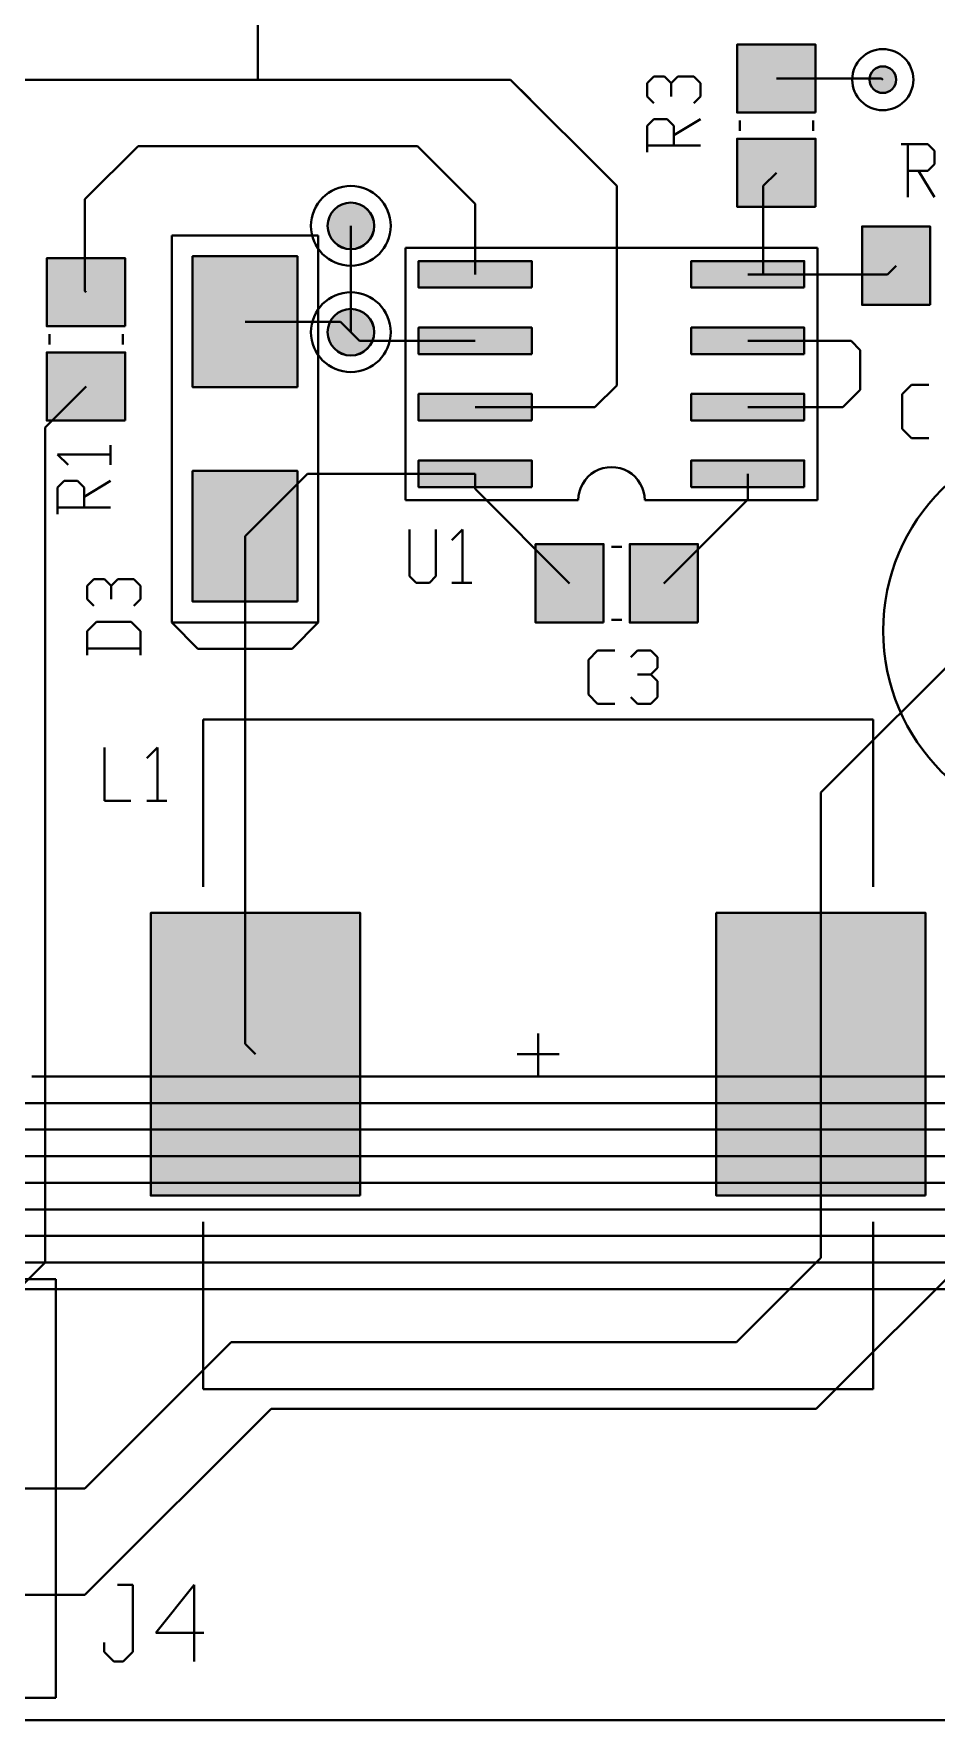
# Model space of a CAD drawing. Header units: millimetres. Extents: x 2.5 to 94, y 2.7 to 61.7.
# Drawn here: x 60.55 to 77.79, y 2.73 to 34.96 of the extents above; entities that cross this region are included whole.
import ezdxf

# ---------------------------------------------------------------- set-up
doc = ezdxf.new("R2010")
doc.units = ezdxf.units.MM
for name, color, linetype in [('bottom_copper', 7, 'Continuous'), ('bottom_silk', 7, 'Continuous'), ('drill_plated', 7, 'Continuous'), ('outline', 7, 'Continuous'), ('top_copper', 7, 'Continuous'), ('top_silk', 7, 'Continuous')]:
    doc.layers.add(name, color=color, linetype=linetype)

msp = doc.modelspace()

# ---------------------------------------------------------------- hatches: boundary and pattern name
at = {"layer": 'bottom_copper', "lineweight": 40}
for points in [[(77.013, 34.032), (76.999, 33.985), (76.975, 33.941), (76.944, 33.902), (76.905, 33.871), (76.861, 33.847), (76.814, 33.833), (76.764, 33.828), (76.714, 33.833), (76.667, 33.847), (76.623, 33.871), (76.584, 33.902), (76.553, 33.941), (76.529, 33.985), (76.515, 34.032), (76.51, 34.082), (76.515, 34.132), (76.529, 34.179), (76.553, 34.223), (76.584, 34.262), (76.623, 34.293), (76.667, 34.317), (76.714, 34.331), (76.764, 34.336), (76.814, 34.331), (76.861, 34.317), (76.905, 34.293), (76.944, 34.262), (76.975, 34.223), (76.999, 34.179), (77.013, 34.132), (77.018, 34.082), (77.013, 34.032)], [(67.04, 31.201), (67.015, 31.118), (66.974, 31.041), (66.918, 30.974), (66.851, 30.918), (66.774, 30.877), (66.691, 30.852), (66.604, 30.843), (66.517, 30.852), (66.434, 30.877), (66.357, 30.918), (66.29, 30.974), (66.234, 31.041), (66.193, 31.118), (66.168, 31.201), (66.159, 31.288), (66.168, 31.375), (66.193, 31.458), (66.234, 31.535), (66.29, 31.602), (66.357, 31.658), (66.434, 31.699), (66.517, 31.724), (66.604, 31.733), (66.691, 31.724), (66.774, 31.699), (66.851, 31.658), (66.918, 31.602), (66.974, 31.535), (67.015, 31.458), (67.04, 31.375), (67.049, 31.288), (67.04, 31.201)], [(67.04, 29.169), (67.015, 29.086), (66.974, 29.009), (66.918, 28.942), (66.851, 28.886), (66.774, 28.845), (66.691, 28.82), (66.604, 28.811), (66.517, 28.82), (66.434, 28.845), (66.357, 28.886), (66.29, 28.942), (66.234, 29.009), (66.193, 29.086), (66.168, 29.169), (66.159, 29.256), (66.168, 29.343), (66.193, 29.426), (66.234, 29.503), (66.29, 29.57), (66.357, 29.626), (66.434, 29.667), (66.517, 29.692), (66.604, 29.701), (66.691, 29.692), (66.774, 29.667), (66.851, 29.626), (66.918, 29.57), (66.974, 29.503), (67.015, 29.426), (67.04, 29.343), (67.049, 29.256), (67.04, 29.169)]]:
    msp.add_hatch(color=7, dxfattribs=at).paths.add_polyline_path(points, flags=0)
at = {"layer": 'drill_plated', "lineweight": 40}
for points in [[(77.013, 34.032), (76.999, 33.985), (76.975, 33.941), (76.944, 33.902), (76.905, 33.871), (76.861, 33.847), (76.814, 33.833), (76.764, 33.828), (76.714, 33.833), (76.667, 33.847), (76.623, 33.871), (76.584, 33.902), (76.553, 33.941), (76.529, 33.985), (76.515, 34.032), (76.51, 34.082), (76.515, 34.132), (76.529, 34.179), (76.553, 34.223), (76.584, 34.262), (76.623, 34.293), (76.667, 34.317), (76.714, 34.331), (76.764, 34.336), (76.814, 34.331), (76.861, 34.317), (76.905, 34.293), (76.944, 34.262), (76.975, 34.223), (76.999, 34.179), (77.013, 34.132), (77.018, 34.082), (77.013, 34.032)], [(67.04, 31.201), (67.015, 31.118), (66.974, 31.041), (66.918, 30.974), (66.851, 30.918), (66.774, 30.877), (66.691, 30.852), (66.604, 30.843), (66.517, 30.852), (66.434, 30.877), (66.357, 30.918), (66.29, 30.974), (66.234, 31.041), (66.193, 31.118), (66.168, 31.201), (66.159, 31.288), (66.168, 31.375), (66.193, 31.458), (66.234, 31.535), (66.29, 31.602), (66.357, 31.658), (66.434, 31.699), (66.517, 31.724), (66.604, 31.733), (66.691, 31.724), (66.774, 31.699), (66.851, 31.658), (66.918, 31.602), (66.974, 31.535), (67.015, 31.458), (67.04, 31.375), (67.049, 31.288), (67.04, 31.201)], [(67.04, 29.169), (67.015, 29.086), (66.974, 29.009), (66.918, 28.942), (66.851, 28.886), (66.774, 28.845), (66.691, 28.82), (66.604, 28.811), (66.517, 28.82), (66.434, 28.845), (66.357, 28.886), (66.29, 28.942), (66.234, 29.009), (66.193, 29.086), (66.168, 29.169), (66.159, 29.256), (66.168, 29.343), (66.193, 29.426), (66.234, 29.503), (66.29, 29.57), (66.357, 29.626), (66.434, 29.667), (66.517, 29.692), (66.604, 29.701), (66.691, 29.692), (66.774, 29.667), (66.851, 29.626), (66.918, 29.57), (66.974, 29.503), (67.015, 29.426), (67.04, 29.343), (67.049, 29.256), (67.04, 29.169)]]:
    msp.add_hatch(color=7, dxfattribs=at).paths.add_polyline_path(points, flags=0)
at = {"layer": 'top_copper', "lineweight": 40}
for points in [[(75.482, 33.454), (73.982, 33.454), (73.982, 34.754), (75.482, 34.754), (75.482, 33.454)], [(77.013, 34.032), (76.999, 33.985), (76.975, 33.941), (76.944, 33.902), (76.905, 33.871), (76.861, 33.847), (76.814, 33.833), (76.764, 33.828), (76.714, 33.833), (76.667, 33.847), (76.623, 33.871), (76.584, 33.902), (76.553, 33.941), (76.529, 33.985), (76.515, 34.032), (76.51, 34.082), (76.515, 34.132), (76.529, 34.179), (76.553, 34.223), (76.584, 34.262), (76.623, 34.293), (76.667, 34.317), (76.714, 34.331), (76.764, 34.336), (76.814, 34.331), (76.861, 34.317), (76.905, 34.293), (76.944, 34.262), (76.975, 34.223), (76.999, 34.179), (77.013, 34.132), (77.018, 34.082), (77.013, 34.032)], [(75.482, 31.654), (73.982, 31.654), (73.982, 32.954), (75.482, 32.954), (75.482, 31.654)], [(67.04, 31.201), (67.015, 31.118), (66.974, 31.041), (66.918, 30.974), (66.851, 30.918), (66.774, 30.877), (66.691, 30.852), (66.604, 30.843), (66.517, 30.852), (66.434, 30.877), (66.357, 30.918), (66.29, 30.974), (66.234, 31.041), (66.193, 31.118), (66.168, 31.201), (66.159, 31.288), (66.168, 31.375), (66.193, 31.458), (66.234, 31.535), (66.29, 31.602), (66.357, 31.658), (66.434, 31.699), (66.517, 31.724), (66.604, 31.733), (66.691, 31.724), (66.774, 31.699), (66.851, 31.658), (66.918, 31.602), (66.974, 31.535), (67.015, 31.458), (67.04, 31.375), (67.049, 31.288), (67.04, 31.201)], [(77.668, 29.776), (76.368, 29.776), (76.368, 31.276), (77.668, 31.276), (77.668, 29.776)], [(62.296, 29.368), (60.796, 29.368), (60.796, 30.668), (62.296, 30.668), (62.296, 29.368)], [(65.582, 28.206), (63.582, 28.206), (63.582, 30.706), (65.582, 30.706), (65.582, 28.206)], [(70.058, 30.107), (67.899, 30.107), (67.899, 30.615), (70.058, 30.615), (70.058, 30.107)], [(75.265, 30.107), (73.106, 30.107), (73.106, 30.615), (75.265, 30.615), (75.265, 30.107)], [(67.04, 29.169), (67.015, 29.086), (66.974, 29.009), (66.918, 28.942), (66.851, 28.886), (66.774, 28.845), (66.691, 28.82), (66.604, 28.811), (66.517, 28.82), (66.434, 28.845), (66.357, 28.886), (66.29, 28.942), (66.234, 29.009), (66.193, 29.086), (66.168, 29.169), (66.159, 29.256), (66.168, 29.343), (66.193, 29.426), (66.234, 29.503), (66.29, 29.57), (66.357, 29.626), (66.434, 29.667), (66.517, 29.692), (66.604, 29.701), (66.691, 29.692), (66.774, 29.667), (66.851, 29.626), (66.918, 29.57), (66.974, 29.503), (67.015, 29.426), (67.04, 29.343), (67.049, 29.256), (67.04, 29.169)], [(70.058, 28.837), (67.899, 28.837), (67.899, 29.345), (70.058, 29.345), (70.058, 28.837)], [(75.265, 28.837), (73.106, 28.837), (73.106, 29.345), (75.265, 29.345), (75.265, 28.837)], [(62.296, 27.568), (60.796, 27.568), (60.796, 28.868), (62.296, 28.868), (62.296, 27.568)], [(70.058, 27.567), (67.899, 27.567), (67.899, 28.075), (70.058, 28.075), (70.058, 27.567)], [(75.265, 27.567), (73.106, 27.567), (73.106, 28.075), (75.265, 28.075), (75.265, 27.567)], [(70.058, 26.297), (67.899, 26.297), (67.899, 26.805), (70.058, 26.805), (70.058, 26.297)], [(75.265, 26.297), (73.106, 26.297), (73.106, 26.805), (75.265, 26.805), (75.265, 26.297)], [(65.582, 24.106), (63.582, 24.106), (63.582, 26.606), (65.582, 26.606), (65.582, 24.106)], [(71.432, 23.706), (70.132, 23.706), (70.132, 25.206), (71.432, 25.206), (71.432, 23.706)], [(73.232, 23.706), (71.932, 23.706), (71.932, 25.206), (73.232, 25.206), (73.232, 23.706)], [(66.782, 12.756), (62.782, 12.756), (62.782, 18.156), (66.782, 18.156), (66.782, 12.756)], [(77.582, 12.756), (73.582, 12.756), (73.582, 18.156), (77.582, 18.156), (77.582, 12.756)]]:
    msp.add_hatch(color=7, dxfattribs=at).paths.add_polyline_path(points, flags=0)

# ---------------------------------------------------------------- linework, layer by layer
at = {"layer": 'bottom_copper', "color": 7, "lineweight": 40}
for p, q in [((60.508, 15.032), (83.876, 15.032)), ((60.254, 14.524), (84.638, 14.524)), ((60, 14.016), (84.892, 14.016)), ((59.746, 13.508), (85.146, 13.508)), ((55.936, 13), (85.4, 13)), ((53.904, 12.492), (85.654, 12.492)), ((41.712, 11.984), (86.162, 11.984)), ((38.41, 11.476), (87.94, 11.476)), ((39.172, 10.968), (84.638, 10.968))]:
    msp.add_line(p, q, dxfattribs=at)
for points in [[(77.013, 34.032), (76.999, 33.985), (76.975, 33.941), (76.944, 33.902), (76.905, 33.871), (76.861, 33.847), (76.814, 33.833), (76.764, 33.828), (76.714, 33.833), (76.667, 33.847), (76.623, 33.871), (76.584, 33.902), (76.553, 33.941), (76.529, 33.985), (76.515, 34.032), (76.51, 34.082), (76.515, 34.132), (76.529, 34.179), (76.553, 34.223), (76.584, 34.262), (76.623, 34.293), (76.667, 34.317), (76.714, 34.331), (76.764, 34.336), (76.814, 34.331), (76.861, 34.317), (76.905, 34.293), (76.944, 34.262), (76.975, 34.223), (76.999, 34.179), (77.013, 34.132), (77.018, 34.082), (77.013, 34.032)], [(67.04, 31.201), (67.015, 31.118), (66.974, 31.041), (66.918, 30.974), (66.851, 30.918), (66.774, 30.877), (66.691, 30.852), (66.604, 30.843), (66.517, 30.852), (66.434, 30.877), (66.357, 30.918), (66.29, 30.974), (66.234, 31.041), (66.193, 31.118), (66.168, 31.201), (66.159, 31.288), (66.168, 31.375), (66.193, 31.458), (66.234, 31.535), (66.29, 31.602), (66.357, 31.658), (66.434, 31.699), (66.517, 31.724), (66.604, 31.733), (66.691, 31.724), (66.774, 31.699), (66.851, 31.658), (66.918, 31.602), (66.974, 31.535), (67.015, 31.458), (67.04, 31.375), (67.049, 31.288), (67.04, 31.201)], [(67.04, 29.169), (67.015, 29.086), (66.974, 29.009), (66.918, 28.942), (66.851, 28.886), (66.774, 28.845), (66.691, 28.82), (66.604, 28.811), (66.517, 28.82), (66.434, 28.845), (66.357, 28.886), (66.29, 28.942), (66.234, 29.009), (66.193, 29.086), (66.168, 29.169), (66.159, 29.256), (66.168, 29.343), (66.193, 29.426), (66.234, 29.503), (66.29, 29.57), (66.357, 29.626), (66.434, 29.667), (66.517, 29.692), (66.604, 29.701), (66.691, 29.692), (66.774, 29.667), (66.851, 29.626), (66.918, 29.57), (66.974, 29.503), (67.015, 29.426), (67.04, 29.343), (67.049, 29.256), (67.04, 29.169)]]:
    msp.add_lwpolyline(points, close=True, dxfattribs=at)
for centre, major_axis in [((76.764, 34.082), (0.584, 0)), ((76.764, 34.082), (0.254, 0)), ((66.604, 31.288), (0.762, 0)), ((66.604, 31.288), (0.445, 0)), ((66.604, 29.256), (0.762, 0)), ((66.604, 29.256), (0.445, 0))]:
    msp.add_ellipse(centre, major_axis=major_axis, ratio=1, dxfattribs=at)
at = {"layer": 'bottom_silk', "color": 7, "lineweight": 40}
msp.add_line((2.458, 2.728), (93.958, 2.728), dxfattribs=at)
at = {"layer": 'drill_plated', "color": 7, "lineweight": 40}
for points in [[(77.013, 34.032), (76.999, 33.985), (76.975, 33.941), (76.944, 33.902), (76.905, 33.871), (76.861, 33.847), (76.814, 33.833), (76.764, 33.828), (76.714, 33.833), (76.667, 33.847), (76.623, 33.871), (76.584, 33.902), (76.553, 33.941), (76.529, 33.985), (76.515, 34.032), (76.51, 34.082), (76.515, 34.132), (76.529, 34.179), (76.553, 34.223), (76.584, 34.262), (76.623, 34.293), (76.667, 34.317), (76.714, 34.331), (76.764, 34.336), (76.814, 34.331), (76.861, 34.317), (76.905, 34.293), (76.944, 34.262), (76.975, 34.223), (76.999, 34.179), (77.013, 34.132), (77.018, 34.082), (77.013, 34.032)], [(67.04, 31.201), (67.015, 31.118), (66.974, 31.041), (66.918, 30.974), (66.851, 30.918), (66.774, 30.877), (66.691, 30.852), (66.604, 30.843), (66.517, 30.852), (66.434, 30.877), (66.357, 30.918), (66.29, 30.974), (66.234, 31.041), (66.193, 31.118), (66.168, 31.201), (66.159, 31.288), (66.168, 31.375), (66.193, 31.458), (66.234, 31.535), (66.29, 31.602), (66.357, 31.658), (66.434, 31.699), (66.517, 31.724), (66.604, 31.733), (66.691, 31.724), (66.774, 31.699), (66.851, 31.658), (66.918, 31.602), (66.974, 31.535), (67.015, 31.458), (67.04, 31.375), (67.049, 31.288), (67.04, 31.201)], [(67.04, 29.169), (67.015, 29.086), (66.974, 29.009), (66.918, 28.942), (66.851, 28.886), (66.774, 28.845), (66.691, 28.82), (66.604, 28.811), (66.517, 28.82), (66.434, 28.845), (66.357, 28.886), (66.29, 28.942), (66.234, 29.009), (66.193, 29.086), (66.168, 29.169), (66.159, 29.256), (66.168, 29.343), (66.193, 29.426), (66.234, 29.503), (66.29, 29.57), (66.357, 29.626), (66.434, 29.667), (66.517, 29.692), (66.604, 29.701), (66.691, 29.692), (66.774, 29.667), (66.851, 29.626), (66.918, 29.57), (66.974, 29.503), (67.015, 29.426), (67.04, 29.343), (67.049, 29.256), (67.04, 29.169)]]:
    msp.add_lwpolyline(points, close=True, dxfattribs=at)
for centre, major_axis in [((76.764, 34.082), (0.254, 0)), ((66.604, 31.288), (0.445, 0)), ((66.604, 29.256), (0.445, 0))]:
    msp.add_ellipse(centre, major_axis=major_axis, ratio=1, dxfattribs=at)
at = {"layer": 'outline', "color": 7, "lineweight": 40}
msp.add_line((2.458, 2.728), (93.958, 2.728), dxfattribs=at)
at = {"layer": 'top_copper', "color": 7, "lineweight": 40}
for p, q in [((64.826, 34.082), (64.826, 39.416)), ((73.982, 34.754), (73.982, 33.454)), ((75.482, 34.754), (73.982, 34.754)), ((75.482, 33.454), (75.482, 34.754)), ((59.238, 34.082), (69.652, 34.082)), ((71.684, 32.05), (69.652, 34.082)), ((69.652, 34.082), (70.033, 33.701)), ((74.732, 34.104), (76.742, 34.104)), ((76.742, 34.104), (76.764, 34.082)), ((73.982, 33.454), (75.482, 33.454)), ((73.982, 32.954), (73.982, 31.654)), ((75.482, 32.954), (73.982, 32.954)), ((75.482, 31.654), (75.482, 32.954)), ((62.54, 32.812), (61.524, 31.796)), ((67.874, 32.812), (62.54, 32.812)), ((68.978, 31.708), (67.874, 32.812)), ((74.478, 32.05), (74.732, 32.304)), ((71.684, 28.24), (71.684, 32.05)), ((74.478, 30.361), (74.478, 32.05)), ((61.524, 31.796), (61.524, 30.04)), ((68.978, 30.361), (68.978, 31.708)), ((73.982, 31.654), (75.482, 31.654)), ((66.604, 29.256), (66.604, 31.288)), ((77.668, 31.276), (76.368, 31.276)), ((76.368, 31.276), (76.368, 29.776)), ((77.668, 29.776), (77.668, 31.276)), ((60.796, 30.668), (60.796, 29.368)), ((62.296, 30.668), (60.796, 30.668)), ((62.296, 29.368), (62.296, 30.668)), ((65.582, 30.706), (63.582, 30.706)), ((63.582, 30.706), (63.582, 28.206)), ((65.582, 28.206), (65.582, 30.706)), ((67.899, 30.615), (67.899, 30.107)), ((70.058, 30.615), (67.899, 30.615)), ((70.058, 30.107), (70.058, 30.615)), ((73.106, 30.615), (73.106, 30.107)), ((75.265, 30.615), (73.106, 30.615)), ((74.186, 30.361), (76.853, 30.361)), ((75.265, 30.107), (75.265, 30.615)), ((76.853, 30.361), (77.018, 30.526)), ((61.524, 30.04), (61.546, 30.018)), ((67.899, 30.107), (70.058, 30.107)), ((73.106, 30.107), (75.265, 30.107)), ((76.368, 29.776), (77.668, 29.776)), ((60.796, 29.368), (62.296, 29.368)), ((64.582, 29.456), (66.404, 29.456)), ((66.404, 29.456), (66.769, 29.091)), ((67.899, 29.345), (67.899, 28.837)), ((70.058, 29.345), (67.899, 29.345)), ((70.058, 28.837), (70.058, 29.345)), ((73.106, 29.345), (73.106, 28.837)), ((75.265, 29.345), (73.106, 29.345)), ((75.265, 28.837), (75.265, 29.345)), ((68.978, 29.091), (66.769, 29.091)), ((74.186, 29.091), (76.157, 29.091)), ((76.157, 29.091), (76.334, 28.914)), ((60.796, 28.868), (60.796, 27.568)), ((62.296, 28.868), (60.796, 28.868)), ((62.296, 27.568), (62.296, 28.868)), ((67.899, 28.837), (70.058, 28.837)), ((73.106, 28.837), (75.265, 28.837)), ((76.334, 28.152), (76.334, 28.914)), ((60.762, 27.434), (61.546, 28.218)), ((63.582, 28.206), (65.582, 28.206)), ((67.899, 28.075), (67.899, 27.567)), ((70.058, 28.075), (67.899, 28.075)), ((70.058, 27.567), (70.058, 28.075)), ((71.265, 27.821), (71.684, 28.24)), ((73.106, 28.075), (73.106, 27.567)), ((75.265, 28.075), (73.106, 28.075)), ((75.265, 27.567), (75.265, 28.075)), ((76.003, 27.821), (76.334, 28.152)), ((68.978, 27.821), (71.265, 27.821)), ((74.186, 27.821), (76.003, 27.821)), ((60.762, 27.434), (60.762, 11.476)), ((60.796, 27.568), (62.296, 27.568)), ((67.899, 27.567), (70.058, 27.567)), ((73.106, 27.567), (75.265, 27.567)), ((67.899, 26.805), (67.899, 26.297)), ((70.058, 26.805), (67.899, 26.805)), ((70.058, 26.297), (70.058, 26.805)), ((73.106, 26.805), (73.106, 26.297)), ((75.265, 26.805), (73.106, 26.805)), ((75.265, 26.297), (75.265, 26.805)), ((65.582, 26.606), (63.582, 26.606)), ((63.582, 26.606), (63.582, 24.106)), ((65.777, 26.551), (64.582, 25.356)), ((65.582, 24.106), (65.582, 26.606)), ((68.978, 26.551), (65.777, 26.551)), ((68.978, 26.551), (68.978, 26.26)), ((74.186, 26.551), (74.186, 26.06)), ((67.899, 26.297), (70.058, 26.297)), ((68.978, 26.26), (70.782, 24.456)), ((73.106, 26.297), (75.265, 26.297)), ((74.186, 26.06), (72.582, 24.456)), ((64.582, 25.356), (64.582, 15.656)), ((71.432, 25.206), (70.132, 25.206)), ((70.132, 25.206), (70.132, 23.706)), ((71.432, 23.706), (71.432, 25.206)), ((73.232, 25.206), (71.932, 25.206)), ((71.932, 25.206), (71.932, 23.706)), ((73.232, 23.706), (73.232, 25.206)), ((75.582, 20.456), (80.582, 25.456)), ((63.582, 24.106), (65.582, 24.106)), ((70.132, 23.706), (71.432, 23.706)), ((71.932, 23.706), (73.232, 23.706)), ((75.582, 15.456), (75.582, 20.456)), ((66.782, 18.156), (62.782, 18.156)), ((62.782, 18.156), (62.782, 12.756)), ((66.782, 12.756), (66.782, 18.156)), ((77.582, 18.156), (73.582, 18.156)), ((73.582, 18.156), (73.582, 12.756)), ((77.582, 12.756), (77.582, 18.156)), ((64.582, 15.656), (64.782, 15.456)), ((75.582, 15.628), (75.582, 11.564)), ((62.782, 12.756), (66.782, 12.756)), ((73.582, 12.756), (77.582, 12.756)), ((75.494, 8.682), (79.304, 12.492)), ((59.238, 9.952), (60.762, 11.476)), ((75.582, 11.564), (73.97, 9.952)), ((61.524, 7.158), (64.318, 9.952)), ((64.318, 9.952), (73.97, 9.952)), ((61.524, 5.126), (65.08, 8.682)), ((65.08, 8.682), (75.494, 8.682)), ((57.968, 7.158), (61.524, 7.158)), ((56.444, 5.126), (61.524, 5.126))]:
    msp.add_line(p, q, dxfattribs=at)
for points in [[(75.482, 33.454), (73.982, 33.454), (73.982, 34.754), (75.482, 34.754), (75.482, 33.454)], [(77.013, 34.032), (76.999, 33.985), (76.975, 33.941), (76.944, 33.902), (76.905, 33.871), (76.861, 33.847), (76.814, 33.833), (76.764, 33.828), (76.714, 33.833), (76.667, 33.847), (76.623, 33.871), (76.584, 33.902), (76.553, 33.941), (76.529, 33.985), (76.515, 34.032), (76.51, 34.082), (76.515, 34.132), (76.529, 34.179), (76.553, 34.223), (76.584, 34.262), (76.623, 34.293), (76.667, 34.317), (76.714, 34.331), (76.764, 34.336), (76.814, 34.331), (76.861, 34.317), (76.905, 34.293), (76.944, 34.262), (76.975, 34.223), (76.999, 34.179), (77.013, 34.132), (77.018, 34.082), (77.013, 34.032)], [(75.482, 31.654), (73.982, 31.654), (73.982, 32.954), (75.482, 32.954), (75.482, 31.654)], [(67.04, 31.201), (67.015, 31.118), (66.974, 31.041), (66.918, 30.974), (66.851, 30.918), (66.774, 30.877), (66.691, 30.852), (66.604, 30.843), (66.517, 30.852), (66.434, 30.877), (66.357, 30.918), (66.29, 30.974), (66.234, 31.041), (66.193, 31.118), (66.168, 31.201), (66.159, 31.288), (66.168, 31.375), (66.193, 31.458), (66.234, 31.535), (66.29, 31.602), (66.357, 31.658), (66.434, 31.699), (66.517, 31.724), (66.604, 31.733), (66.691, 31.724), (66.774, 31.699), (66.851, 31.658), (66.918, 31.602), (66.974, 31.535), (67.015, 31.458), (67.04, 31.375), (67.049, 31.288), (67.04, 31.201)], [(77.668, 29.776), (76.368, 29.776), (76.368, 31.276), (77.668, 31.276), (77.668, 29.776)], [(62.296, 29.368), (60.796, 29.368), (60.796, 30.668), (62.296, 30.668), (62.296, 29.368)], [(65.582, 28.206), (63.582, 28.206), (63.582, 30.706), (65.582, 30.706), (65.582, 28.206)], [(70.058, 30.107), (67.899, 30.107), (67.899, 30.615), (70.058, 30.615), (70.058, 30.107)], [(75.265, 30.107), (73.106, 30.107), (73.106, 30.615), (75.265, 30.615), (75.265, 30.107)], [(67.04, 29.169), (67.015, 29.086), (66.974, 29.009), (66.918, 28.942), (66.851, 28.886), (66.774, 28.845), (66.691, 28.82), (66.604, 28.811), (66.517, 28.82), (66.434, 28.845), (66.357, 28.886), (66.29, 28.942), (66.234, 29.009), (66.193, 29.086), (66.168, 29.169), (66.159, 29.256), (66.168, 29.343), (66.193, 29.426), (66.234, 29.503), (66.29, 29.57), (66.357, 29.626), (66.434, 29.667), (66.517, 29.692), (66.604, 29.701), (66.691, 29.692), (66.774, 29.667), (66.851, 29.626), (66.918, 29.57), (66.974, 29.503), (67.015, 29.426), (67.04, 29.343), (67.049, 29.256), (67.04, 29.169)], [(70.058, 28.837), (67.899, 28.837), (67.899, 29.345), (70.058, 29.345), (70.058, 28.837)], [(75.265, 28.837), (73.106, 28.837), (73.106, 29.345), (75.265, 29.345), (75.265, 28.837)], [(62.296, 27.568), (60.796, 27.568), (60.796, 28.868), (62.296, 28.868), (62.296, 27.568)], [(70.058, 27.567), (67.899, 27.567), (67.899, 28.075), (70.058, 28.075), (70.058, 27.567)], [(75.265, 27.567), (73.106, 27.567), (73.106, 28.075), (75.265, 28.075), (75.265, 27.567)], [(70.058, 26.297), (67.899, 26.297), (67.899, 26.805), (70.058, 26.805), (70.058, 26.297)], [(75.265, 26.297), (73.106, 26.297), (73.106, 26.805), (75.265, 26.805), (75.265, 26.297)], [(65.582, 24.106), (63.582, 24.106), (63.582, 26.606), (65.582, 26.606), (65.582, 24.106)], [(71.432, 23.706), (70.132, 23.706), (70.132, 25.206), (71.432, 25.206), (71.432, 23.706)], [(73.232, 23.706), (71.932, 23.706), (71.932, 25.206), (73.232, 25.206), (73.232, 23.706)], [(66.782, 12.756), (62.782, 12.756), (62.782, 18.156), (66.782, 18.156), (66.782, 12.756)], [(77.582, 12.756), (73.582, 12.756), (73.582, 18.156), (77.582, 18.156), (77.582, 12.756)]]:
    msp.add_lwpolyline(points, close=True, dxfattribs=at)
for centre, major_axis in [((76.764, 34.082), (0.584, 0)), ((76.764, 34.082), (0.254, 0)), ((66.604, 31.288), (0.762, 0)), ((66.604, 31.288), (0.445, 0)), ((66.604, 29.256), (0.762, 0)), ((66.604, 29.256), (0.445, 0))]:
    msp.add_ellipse(centre, major_axis=major_axis, ratio=1, dxfattribs=at)
at = {"layer": 'top_silk', "color": 7, "lineweight": 40}
for p, q in [((72.264, 34.014), (72.391, 34.141)), ((72.264, 33.76), (72.264, 34.014)), ((72.391, 34.141), (72.594, 34.141)), ((72.594, 34.141), (72.721, 34.014)), ((72.848, 34.141), (72.721, 34.014)), ((72.721, 33.76), (72.721, 34.014)), ((72.848, 34.141), (73.153, 34.141)), ((73.28, 34.014), (73.153, 34.141)), ((73.28, 33.76), (73.28, 34.014)), ((72.391, 33.633), (72.264, 33.76)), ((73.153, 33.633), (73.28, 33.76)), ((72.264, 33.202), (72.391, 33.329)), ((72.264, 32.694), (72.264, 33.202)), ((72.391, 33.329), (72.645, 33.329)), ((72.772, 33.202), (72.645, 33.329)), ((72.772, 33.024), (73.28, 33.329)), ((72.772, 32.821), (72.772, 33.202)), ((74.032, 33.304), (74.032, 33.104)), ((75.432, 33.304), (75.432, 33.104)), ((72.264, 32.821), (73.28, 32.821)), ((77.118, 32.85), (77.626, 32.85)), ((77.245, 32.85), (77.245, 31.834)), ((77.626, 32.85), (77.753, 32.723)), ((77.753, 32.723), (77.753, 32.469)), ((77.245, 32.342), (77.626, 32.342)), ((77.448, 32.342), (77.753, 31.834)), ((77.626, 32.342), (77.753, 32.469)), ((63.182, 31.106), (65.982, 31.106)), ((63.182, 31.106), (63.182, 23.706)), ((65.982, 31.106), (65.982, 23.706)), ((67.645, 30.869), (67.645, 26.043)), ((67.645, 30.869), (75.519, 30.869)), ((75.519, 30.869), (75.519, 26.043)), ((60.846, 29.218), (60.846, 29.018)), ((62.246, 29.218), (62.246, 29.018)), ((77.135, 28.07), (77.313, 28.248)), ((77.135, 28.07), (77.135, 27.41)), ((77.313, 28.248), (77.643, 28.248)), ((77.135, 27.41), (77.313, 27.232)), ((62.016, 26.718), (62.016, 27.099)), ((77.313, 27.232), (77.643, 27.232)), ((61.203, 26.718), (61, 26.921)), ((61, 26.921), (62.016, 26.921)), ((61, 26.286), (61.127, 26.413)), ((61, 25.778), (61, 26.286)), ((61.127, 26.413), (61.381, 26.413)), ((61.508, 26.286), (61.381, 26.413)), ((61.508, 26.108), (62.016, 26.413)), ((61.508, 25.905), (61.508, 26.286)), ((61, 25.905), (62.016, 25.905)), ((67.645, 26.043), (70.947, 26.043)), ((72.217, 26.043), (75.519, 26.043)), ((67.722, 25.484), (67.722, 24.595)), ((68.23, 25.484), (68.23, 24.595)), ((68.535, 25.281), (68.738, 25.484)), ((68.738, 25.484), (68.738, 24.468)), ((71.582, 25.156), (71.782, 25.156)), ((61.568, 24.407), (61.695, 24.534)), ((61.695, 24.534), (61.898, 24.534)), ((61.898, 24.534), (62.025, 24.407)), ((62.152, 24.534), (62.025, 24.407)), ((62.152, 24.534), (62.457, 24.534)), ((62.584, 24.407), (62.457, 24.534)), ((67.722, 24.595), (67.849, 24.468)), ((68.103, 24.468), (68.23, 24.595)), ((61.568, 24.153), (61.568, 24.407)), ((62.025, 24.153), (62.025, 24.407)), ((62.584, 24.153), (62.584, 24.407)), ((67.849, 24.468), (68.103, 24.468)), ((68.535, 24.468), (68.916, 24.468)), ((61.695, 24.026), (61.568, 24.153)), ((62.457, 24.026), (62.584, 24.153)), ((61.568, 23.543), (61.746, 23.721)), ((61.568, 23.086), (61.568, 23.543)), ((61.746, 23.721), (62.406, 23.721)), ((62.584, 23.543), (62.406, 23.721)), ((62.584, 23.086), (62.584, 23.543)), ((63.182, 23.706), (64.682, 23.706)), ((63.182, 23.706), (63.682, 23.206)), ((64.582, 23.706), (65.982, 23.706)), ((65.982, 23.706), (65.482, 23.206)), ((71.582, 23.756), (71.782, 23.756)), ((61.568, 23.213), (62.584, 23.213)), ((63.682, 23.206), (65.482, 23.206)), ((71.14, 22.994), (71.317, 23.172)), ((71.14, 22.994), (71.14, 22.334)), ((71.317, 23.172), (71.648, 23.172)), ((71.953, 23.045), (72.079, 23.172)), ((72.079, 23.172), (72.334, 23.172)), ((72.334, 23.172), (72.46, 23.045)), ((72.46, 23.045), (72.46, 22.842)), ((72.079, 22.715), (72.334, 22.715)), ((72.46, 22.842), (72.334, 22.715)), ((72.46, 22.588), (72.334, 22.715)), ((72.46, 22.588), (72.46, 22.283)), ((71.14, 22.334), (71.317, 22.156)), ((71.953, 22.283), (72.079, 22.156)), ((72.334, 22.156), (72.46, 22.283)), ((71.317, 22.156), (71.648, 22.156)), ((72.079, 22.156), (72.334, 22.156)), ((63.782, 21.856), (76.582, 21.856)), ((63.782, 21.856), (63.782, 18.656)), ((76.582, 21.856), (76.582, 18.656)), ((61.896, 21.316), (61.896, 20.3)), ((62.709, 21.113), (62.912, 21.316)), ((62.912, 21.316), (62.912, 20.3)), ((61.896, 20.3), (62.404, 20.3)), ((62.709, 20.3), (63.09, 20.3)), ((70.182, 15.856), (70.182, 15.056)), ((69.782, 15.456), (70.582, 15.456)), ((63.782, 12.256), (63.782, 9.056)), ((76.582, 12.256), (76.582, 9.056)), ((49.968, 11.158), (60.968, 11.158)), ((60.968, 11.158), (60.968, 3.158)), ((63.782, 9.056), (76.582, 9.056)), ((62.148, 5.315), (62.441, 5.315)), ((62.441, 5.315), (62.441, 4.035)), ((62.88, 4.4), (63.611, 5.315)), ((63.611, 5.315), (63.611, 3.852)), ((61.892, 4.035), (61.892, 4.217)), ((62.88, 4.4), (63.794, 4.4)), ((61.892, 4.035), (62.075, 3.852)), ((62.258, 3.852), (62.441, 4.035)), ((62.075, 3.852), (62.258, 3.852)), ((49.968, 3.158), (60.968, 3.158)), ((2.458, 2.728), (93.958, 2.728))]:
    msp.add_line(p, q, dxfattribs=at)
msp.add_ellipse((80.582, 23.551), major_axis=(3.81, 0), ratio=1, dxfattribs=at)
msp.add_ellipse((71.582, 26.043), major_axis=(0.635, 0), ratio=1, start_param=0, end_param=3.141593, dxfattribs=at)

doc.saveas('drawing.dxf')
